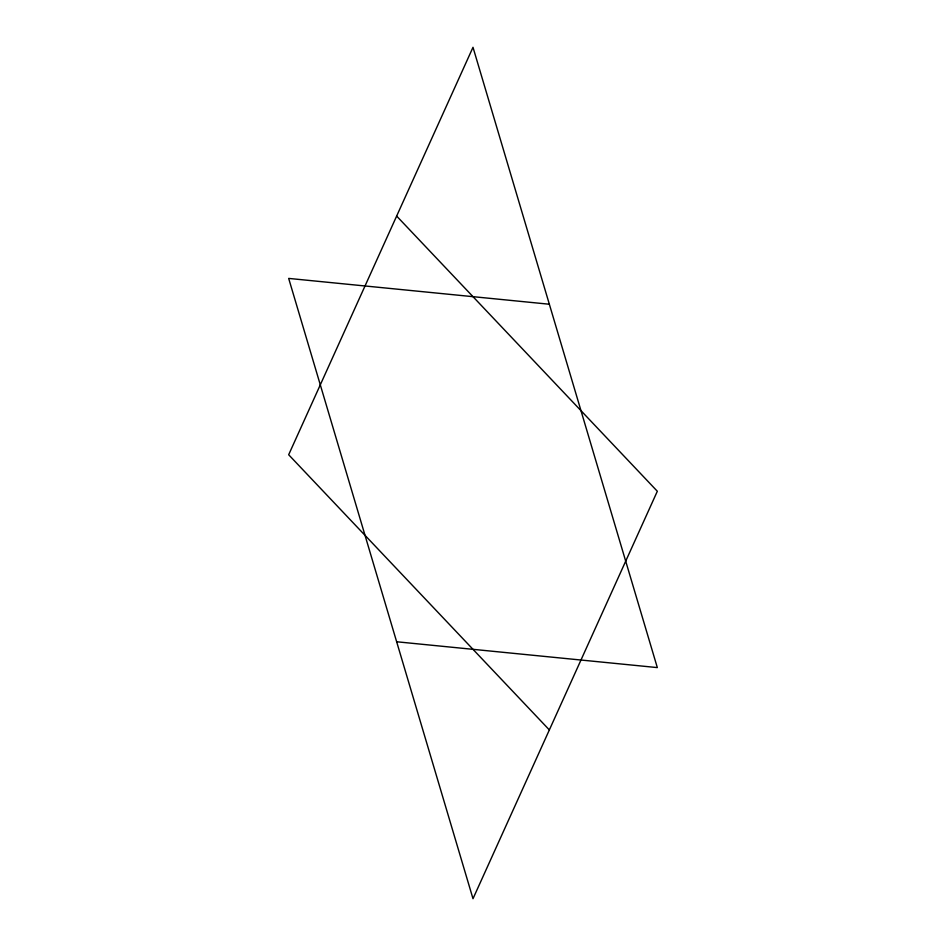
<?xml version="1.0" encoding="UTF-8"?>
<svg xmlns="http://www.w3.org/2000/svg" width="946" height="946" viewBox="0 0 946 946"><rect width="100%" height="100%" fill="white"/><g stroke="black" fill="none" stroke-linecap="round" stroke-linejoin="round"><path stroke-width="1.42" d="M549.354 304.234L288.672 278.408L473 898.7L657.328 491.258L396.646 216.066M396.646 641.766L657.328 667.592L473 47.3L288.672 454.742L549.354 729.934"/></g></svg>
